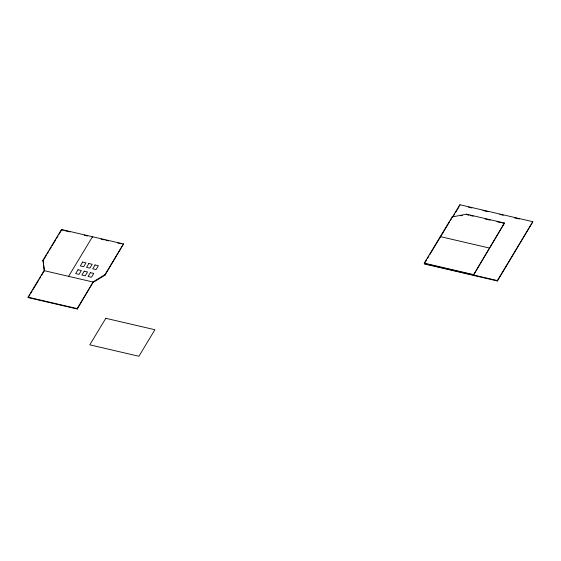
<?xml version="1.0" encoding="UTF-8"?>
<svg xmlns="http://www.w3.org/2000/svg" width="561" height="561" viewBox="0 0 561 561"><rect width="100%" height="100%" fill="white"/><g stroke="black" fill="none" stroke-linecap="round" stroke-linejoin="round"><path stroke-width="0.84" d="M44.291 270.69L42.973 260.248L61.5 229.512L123.49 243.937L105.082 275.1L93.049 282.435L92.923 282.001L104.963 274.666L123.49 243.937M44.312 270.318L43.092 260.676L46.254 255.43M47.159 253.937L48.519 251.686M49.424 250.185L51.226 247.191M52.131 245.69L55.749 239.694M56.654 238.194L58.007 235.943M58.912 234.449L61.619 229.947L63.295 230.34M28.05 297.169L44.053 270.633L93.161 282.057L77.285 309.027L28.169 297.603L28.05 297.169L77.166 308.592L77.285 309.027M28.618 296.867L29.95 294.658M30.834 293.186L32.173 290.97M33.057 289.497L38.393 280.647M39.284 279.175L40.616 276.966M41.507 275.486L44.172 271.068M68.61 276.342L92.495 236.728L92.614 237.156M77.166 308.592L93.161 282.057M452.103 216.995L452.222 217.43L459.873 204.737L532.831 221.707L497.467 280.991L424.516 264.021L424.27 263.151L452.103 216.995L466.366 214.169L504.465 223.033L473.505 275.009L504.465 223.033M426.641 259.862L424.397 263.586L497.348 280.556L497.467 280.991M427.503 258.425L428.885 256.139M429.726 254.736L443.463 231.959M443.709 231.553L449.592 221.784M450.441 220.382L451.346 218.881M453.26 216.343L454.606 214.106M455.504 212.619L459.101 206.658M497.348 280.556L532.831 221.707M460.616 215.768L462.292 215.438M468.477 207.142L471.871 207.935M482.902 210.494L487.993 211.679M499.865 214.442L503.259 215.235M514.29 217.794L519.374 218.979M467.334 214.8L469.031 215.2M470.721 215.592L473.26 216.181M485.111 218.937L490.195 220.122M496.962 221.693L500.349 222.479M502.046 222.878L504.584 223.467M424.27 263.151L473.386 274.574M64.971 230.732L69.999 231.896M84.241 235.213L87.586 235.992M100.994 239.105L104.339 239.884M106.015 240.276L108.532 240.858M117.747 243.004L121.099 243.783M489.508 248.467L489.388 248.032L440.273 236.609L440.399 237.044M466.366 214.169L466.493 214.604M459.873 204.737L459.999 205.172M104.963 274.666L105.082 275.1M42.973 260.248L43.092 260.676M78.014 269.757L75.693 273.607L79.031 274.385L81.352 270.535L78.014 269.757M82.649 262.064L80.335 265.914L83.673 266.692L85.987 262.843L82.649 262.064M84.213 271.201L81.892 275.044L85.23 275.823L87.551 271.98L84.213 271.201M88.848 263.509L86.534 267.352L89.872 268.13L92.186 264.287L88.848 263.509M90.412 272.646L88.091 276.489L91.429 277.267L93.75 273.417L90.412 272.646M95.047 264.953L92.733 268.796L96.071 269.575L98.385 265.725L95.047 264.953M105.798 318.304L89.795 344.84L138.904 356.263L154.906 329.728L105.798 318.304"/></g></svg>
